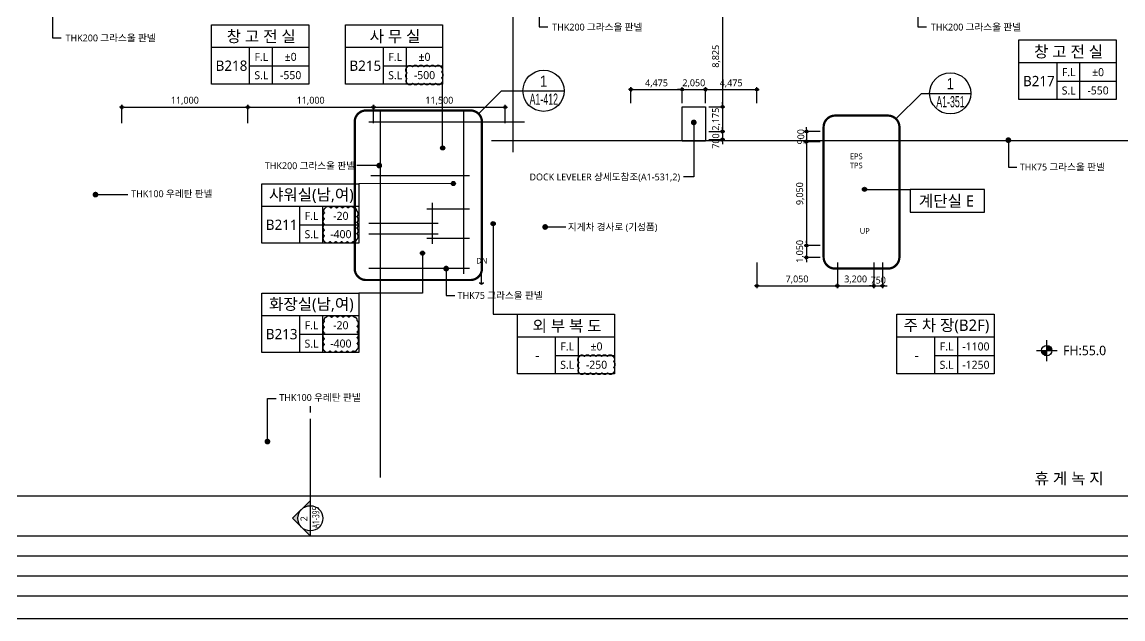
# Model space of a CAD drawing. Header units: millimetres. Extents: x 45782458 to 46215946, y 191740 to 1509539.
# Drawn here: x 45855736 to 45951995, y 1199740 to 1251934 of the extents above; entities that cross this region are included whole.
import ezdxf
from ezdxf.enums import TextEntityAlignment as Align

# ---------------------------------------------------------------- set-up
doc = ezdxf.new("R2010")
doc.units = ezdxf.units.MM
doc.header["$LTSCALE"] = 1000
doc.header["$MEASUREMENT"] = 0
doc.header["$PDSIZE"] = -10
for name, pattern in [('ACAD_ISO03W100', [30, 12, -18]), ('CEN', [62, 60, -1, 0, -1]), ('SYM$0$DASHDOT', [1, 0.5, -0.25, 0, -0.25])]:
    doc.linetypes.add(name, pattern=pattern)
doc.layers.get('0').update_dxf_attribs({"linetype": 'CONTINUOUS'})
doc.layers.get('Defpoints').update_dxf_attribs({"color": 171, "linetype": 'CONTINUOUS'})
for name, color, linetype in [('Center(AR)', 30, 'CEN'), ('DIM', 7, 'CONTINUOUS'), ('LED', 7, 'CONTINUOUS'), ('NDIM', 7, 'CONTINUOUS'), ('SYM', 7, 'CONTINUOUS'), ('SYM(STAIR)', 251, 'CONTINUOUS'), ('SYMBOL', 7, 'CONTINUOUS'), ('TEXT(MIN)', 7, 'CONTINUOUS'), ('TEXT(노트)', 7, 'CONTINUOUS'), ('TEXT(실명)', 3, 'CONTINUOUS'), ('TEXT-기입', 6, 'CONTINUOUS'), ('TITLE', 7, 'CONTINUOUS'), ('구간정리', 6, 'CONTINUOUS'), ('구간정리-TEXT', 3, 'CONTINUOUS')]:
    doc.layers.add(name, color=color, linetype=linetype)
doc.layers.add('VE변경사항적용-20220616', color=10, linetype='CONTINUOUS', plot=False)
doc.styles.add('CGS', font='cgse', dxfattribs={"bigfont": 'cgs'})
doc.styles.add('SYM$0$ARIAL', font='arial.ttf')
doc.styles.add('SYM$0$돋움', font='', dxfattribs={"width": 0.9})
doc.styles.add('TE', font='malgun_0.ttf')
doc.styles.add('나눔바른고딕', font='NanumBarunGothic.ttf')
doc.styles.get('SYM$0$돋움').set_extended_font_data('Dotum')
doc.dimstyles.new('BA', dxfattribs={"dimscale": 500, "dimtxt": 3, "dimasz": 1, "dimexe": 1, "dimexo": 5, "dimgap": 0.9, "dimtad": 1, "dimdec": 0, "dimdsep": 46, "dimlunit": 6, "dimtxsty": 'TE', "dimblk": 'DDD', "dimcen": 2.5, "dimclrd": 256, "dimclre": 256, "dimclrt": 3, "dimazin": 2, "dimtfac": 1, "dimtdec": 0, "dimtix": 1, "dimtmove": 2, "dimatfit": 3, "dimldrblk": 'DDD', "dimfxl": 1, "dimtolj": 1, "dimtzin": 0, "dimarcsym": 2})
doc.dimstyles.new('NDIM 1200', dxfattribs={"dimscale": 500, "dimtxt": 3, "dimasz": 1, "dimexe": 2, "dimexo": 2, "dimgap": 1, "dimtad": 1, "dimdec": 0, "dimdsep": 46, "dimtxsty": 'CGS', "dimblk": 'DOT0', "dimcen": 1, "dimdle": 8, "dimclrd": 2, "dimclre": 2, "dimclrt": 2, "dimadec": 0, "dimazin": 0, "dimtfac": 1, "dimtdec": 0, "dimtix": 1, "dimtmove": 2, "dimatfit": 3, "dimldrblk": 'DOT0', "dimfxl": 1, "dimtolj": 1, "dimtzin": 0, "dimlwd": -1, "dimlwe": -1, "dimarcsym": 0})

# ---------------------------------------------------------------- blocks, each defined once
blk = doc.blocks.new('A$C31C7260E')
at = {"layer": 'TITLE'}
for points in [[(0, 0), (0, 4000), (13000, 4000), (13000, 0)], [(13000, 0), (0, 0)]]:
    blk.add_lwpolyline(points, dxfattribs=at)
blk = doc.blocks.new('A$C51E23882')
at = {"layer": 'TITLE'}
blk.add_lwpolyline([(8500, 0), (0, 0), (0, 5200), (8500, 5200)], close=True, dxfattribs=at)
for points in [[(8500, 3200), (0, 3200)], [(3300, 3200), (3300, 0)], [(5300, 3200), (5300, 0)], [(3300, 1600), (8500, 1600)]]:
    blk.add_lwpolyline(points, dxfattribs=at)
at = {"layer": 'TITLE', "style": '나눔바른고딕'}
for s, p in [('F.L', (4352, 2378)), ('S.L', (4352, 778))]:
    blk.add_text(s, height=700, dxfattribs=at).set_placement(p, align=Align.MIDDLE)
blk = doc.blocks.new('level')
at = {"layer": 'SYMBOL'}
for p, q in [((-4320, 0), (4320, 0)), ((0, 4320), (0, -4320))]:
    blk.add_line(p, q, dxfattribs=at)
blk.add_circle((0, 0), 2160, dxfattribs=at)
for points in [[(-2160, 0), (0, 2160), (-2127, 381), (-376, 2126)], [(-2127, 381), (-376, 2126), (-2030, 748), (-738, 2029)], [(-2030, 748), (-738, 2029), (-1859, 1104), (-1089, 1863)], [(-1859, 1104), (-1089, 1863), (-1659, 1388), (-1386, 1658)], [(0, -2160), (2160, 0), (381, -2127), (2126, -376)], [(381, -2127), (2126, -376), (748, -2030), (2029, -738)], [(748, -2030), (2029, -738), (1104, -1859), (1863, -1089)], [(1104, -1859), (1863, -1089), (1388, -1659), (1658, -1386)]]:
    blk.add_solid(points, dxfattribs=at)
at = {"layer": 'SYMBOL', "linetype": 'Continuous'}
for points in [[(0, 2160), (-2160, 0), (0, 0)], [(2160, 0), (0, 0), (0, -2160)]]:
    blk.add_solid(points, dxfattribs=at)
blk = doc.blocks.new('DDD')
at = {"layer": 'DIM', "color": 0}
for p, q in [((-1, 0), (1, 0)), ((0, -1), (0, 1))]:
    blk.add_line(p, q, dxfattribs=at)
for radius in [0.6, 0.3]:
    blk.add_circle((0, 0), radius, dxfattribs=at)
blk = doc.blocks.new('*D939')
at = {"layer": 'Defpoints', "color": 0, "ltscale": 0.4, "transparency": 16777216}
for p in [(45915497, 1246026), (45913447, 1244526), (45915497, 1244526)]:
    blk.add_point(p, dxfattribs=at)
at = {"layer": 'NDIM', "lineweight": -2, "ltscale": 0.4, "transparency": 16777216}
for p, q in [((45913247, 1246026), (45913047, 1246026)), ((45913447, 1244826), (45913447, 1246226)), ((45913447, 1246026), (45915497, 1246026)), ((45915497, 1244826), (45915497, 1246226)), ((45915697, 1246026), (45915897, 1246026))]:
    blk.add_line(p, q, dxfattribs=at)
at = {"layer": 'NDIM', "lineweight": -2, "ltscale": 0.4, "transparency": 16777216, "xscale": 200, "yscale": 200, "zscale": 200}
blk.add_blockref('DDD', (45913447, 1246026), dxfattribs=at)
at = {"layer": 'NDIM', "lineweight": -2, "ltscale": 0.4, "transparency": 16777216, "xscale": 200, "yscale": 200, "zscale": 200, "rotation": 180}
blk.add_blockref('DDD', (45915497, 1246026), dxfattribs=at)
at = {"layer": 'NDIM', "color": 3, "ltscale": 0.4, "transparency": 16777216, "insert": (45914472, 1246567), "char_height": 600, "attachment_point": 5, "style": 'TE'}
blk.add_mtext('\\A1;2,050', dxfattribs=at)
blk = doc.blocks.new('*D940')
at = {"layer": 'Defpoints', "color": 0, "ltscale": 0.4, "transparency": 16777216}
for p in [(45919972, 1246026), (45915497, 1244526), (45919972, 1244526)]:
    blk.add_point(p, dxfattribs=at)
at = {"layer": 'NDIM', "lineweight": -2, "ltscale": 0.4, "transparency": 16777216}
for p, q in [((45915497, 1244826), (45915497, 1246226)), ((45915697, 1246026), (45919772, 1246026)), ((45919972, 1244826), (45919972, 1246226))]:
    blk.add_line(p, q, dxfattribs=at)
at = {"layer": 'NDIM', "lineweight": -2, "ltscale": 0.4, "transparency": 16777216, "xscale": 200, "yscale": 200, "zscale": 200, "rotation": 180}
blk.add_blockref('DDD', (45915497, 1246026), dxfattribs=at)
at = {"layer": 'NDIM', "lineweight": -2, "ltscale": 0.4, "transparency": 16777216, "xscale": 200, "yscale": 200, "zscale": 200}
blk.add_blockref('DDD', (45919972, 1246026), dxfattribs=at)
at = {"layer": 'NDIM', "color": 3, "ltscale": 0.4, "transparency": 16777216, "insert": (45917735, 1246562), "char_height": 600, "attachment_point": 5, "style": 'TE'}
blk.add_mtext('\\A1;4,475', dxfattribs=at)
blk = doc.blocks.new('*D941')
at = {"layer": 'Defpoints', "color": 0, "ltscale": 0.4, "transparency": 16777216}
for p in [(45913447, 1246026), (45908972, 1244526), (45913447, 1244526)]:
    blk.add_point(p, dxfattribs=at)
at = {"layer": 'NDIM', "lineweight": -2, "ltscale": 0.4, "transparency": 16777216}
for p, q in [((45908972, 1244826), (45908972, 1246226)), ((45909172, 1246026), (45913247, 1246026)), ((45913447, 1244826), (45913447, 1246226))]:
    blk.add_line(p, q, dxfattribs=at)
at = {"layer": 'NDIM', "lineweight": -2, "ltscale": 0.4, "transparency": 16777216, "xscale": 200, "yscale": 200, "zscale": 200, "rotation": 180}
blk.add_blockref('DDD', (45908972, 1246026), dxfattribs=at)
at = {"layer": 'NDIM', "lineweight": -2, "ltscale": 0.4, "transparency": 16777216, "xscale": 200, "yscale": 200, "zscale": 200}
blk.add_blockref('DDD', (45913447, 1246026), dxfattribs=at)
at = {"layer": 'NDIM', "color": 3, "ltscale": 0.4, "transparency": 16777216, "insert": (45911210, 1246562), "char_height": 600, "attachment_point": 5, "style": 'TE'}
blk.add_mtext('\\A1;4,475', dxfattribs=at)
blk = doc.blocks.new('*D942')
at = {"layer": 'Defpoints', "color": 0, "ltscale": 0.4, "transparency": 16777216}
for p in [(45915497, 1244526), (45915472, 1242351), (45916972, 1242351)]:
    blk.add_point(p, dxfattribs=at)
at = {"layer": 'NDIM', "lineweight": -2, "ltscale": 0.4, "transparency": 16777216}
for p, q in [((45916972, 1244726), (45916972, 1244926)), ((45915797, 1244526), (45917172, 1244526)), ((45916972, 1244526), (45916972, 1242351)), ((45915772, 1242351), (45917172, 1242351)), ((45916972, 1242151), (45916972, 1241951))]:
    blk.add_line(p, q, dxfattribs=at)
at = {"layer": 'NDIM', "lineweight": -2, "ltscale": 0.4, "transparency": 16777216, "xscale": 200, "yscale": 200, "zscale": 200}
for p, rotation in [((45916972, 1244526), 270), ((45916972, 1242351), 90)]:
    blk.add_blockref('DDD', p, dxfattribs=dict(at, rotation=rotation))
at = {"layer": 'NDIM', "color": 3, "ltscale": 0.4, "transparency": 16777216, "insert": (45916430, 1243439), "char_height": 600, "attachment_point": 5, "rotation": 90, "style": 'TE'}
blk.add_mtext('\\A1;2,175', dxfattribs=at)
blk = doc.blocks.new('*D943')
at = {"layer": 'Defpoints', "color": 0, "ltscale": 0.4, "transparency": 16777216}
for p in [(45915472, 1242351), (45915472, 1241651), (45916972, 1241651)]:
    blk.add_point(p, dxfattribs=at)
at = {"layer": 'NDIM', "lineweight": -2, "ltscale": 0.4, "transparency": 16777216}
for p, q in [((45916972, 1242551), (45916972, 1242751)), ((45915772, 1242351), (45917172, 1242351)), ((45916972, 1242351), (45916972, 1241651)), ((45915772, 1241651), (45917172, 1241651)), ((45916972, 1241451), (45916972, 1241251))]:
    blk.add_line(p, q, dxfattribs=at)
at = {"layer": 'NDIM', "lineweight": -2, "ltscale": 0.4, "transparency": 16777216, "xscale": 200, "yscale": 200, "zscale": 200}
for p, rotation in [((45916972, 1242351), 270), ((45916972, 1241651), 90)]:
    blk.add_blockref('DDD', p, dxfattribs=dict(at, rotation=rotation))
at = {"layer": 'NDIM', "color": 3, "ltscale": 0.4, "transparency": 16777216, "insert": (45916397, 1241526), "char_height": 600, "attachment_point": 5, "rotation": 90, "style": 'TE'}
blk.add_mtext('\\A1;700', dxfattribs=at)
blk = doc.blocks.new('*D944')
at = {"layer": 'Defpoints', "color": 0, "ltscale": 0.4, "transparency": 16777216}
for p in [(45915472, 1253351), (45915497, 1244526), (45916972, 1244526)]:
    blk.add_point(p, dxfattribs=at)
at = {"layer": 'NDIM', "lineweight": -2, "ltscale": 0.4, "transparency": 16777216}
for p, q in [((45915772, 1253351), (45917172, 1253351)), ((45916972, 1253151), (45916972, 1244726)), ((45915797, 1244526), (45917172, 1244526))]:
    blk.add_line(p, q, dxfattribs=at)
at = {"layer": 'NDIM', "lineweight": -2, "ltscale": 0.4, "transparency": 16777216, "xscale": 200, "yscale": 200, "zscale": 200}
for p, rotation in [((45916972, 1253351), 90), ((45916972, 1244526), 270)]:
    blk.add_blockref('DDD', p, dxfattribs=dict(at, rotation=rotation))
at = {"layer": 'NDIM', "color": 3, "ltscale": 0.4, "transparency": 16777216, "insert": (45916432, 1248939), "char_height": 600, "attachment_point": 5, "rotation": 90, "style": 'TE'}
blk.add_mtext('\\A1;8,825', dxfattribs=at)
blk = doc.blocks.new('DOT0')
blk.add_line((-3, 0), (3, 0))
at = {"color": 6}
blk.add_circle((0, 0), 0.75, dxfattribs=at)
blk = doc.blocks.new('*D986')
at = {"layer": 'Defpoints', "color": 0, "ltscale": 0.4, "transparency": 16777216}
for p in [(45875472, 1244501), (45864472, 1242801), (45875472, 1242801)]:
    blk.add_point(p, dxfattribs=at)
at = {"layer": 'NDIM', "lineweight": -2, "ltscale": 0.4, "transparency": 16777216}
for p, q in [((45864472, 1243101), (45864472, 1244701)), ((45875472, 1243101), (45875472, 1244701)), ((45864672, 1244501), (45875272, 1244501))]:
    blk.add_line(p, q, dxfattribs=at)
at = {"layer": 'NDIM', "lineweight": -2, "ltscale": 0.4, "transparency": 16777216, "xscale": 200, "yscale": 200, "zscale": 200, "rotation": 180}
blk.add_blockref('DDD', (45864472, 1244501), dxfattribs=at)
at = {"layer": 'NDIM', "lineweight": -2, "ltscale": 0.4, "transparency": 16777216, "xscale": 200, "yscale": 200, "zscale": 200}
blk.add_blockref('DDD', (45875472, 1244501), dxfattribs=at)
at = {"layer": 'NDIM', "color": 3, "ltscale": 0.4, "transparency": 16777216, "insert": (45869972, 1245043), "char_height": 600, "attachment_point": 5, "style": 'TE'}
blk.add_mtext('\\A1;11,000', dxfattribs=at)
blk = doc.blocks.new('*D987')
at = {"layer": 'Defpoints', "color": 0, "ltscale": 0.4, "transparency": 16777216}
for p in [(45886472, 1244501), (45875472, 1242801), (45886472, 1242801)]:
    blk.add_point(p, dxfattribs=at)
at = {"layer": 'NDIM', "lineweight": -2, "ltscale": 0.4, "transparency": 16777216}
for p, q in [((45875472, 1243101), (45875472, 1244701)), ((45886472, 1243101), (45886472, 1244701)), ((45875672, 1244501), (45886272, 1244501))]:
    blk.add_line(p, q, dxfattribs=at)
at = {"layer": 'NDIM', "lineweight": -2, "ltscale": 0.4, "transparency": 16777216, "xscale": 200, "yscale": 200, "zscale": 200, "rotation": 180}
blk.add_blockref('DDD', (45875472, 1244501), dxfattribs=at)
at = {"layer": 'NDIM', "lineweight": -2, "ltscale": 0.4, "transparency": 16777216, "xscale": 200, "yscale": 200, "zscale": 200}
blk.add_blockref('DDD', (45886472, 1244501), dxfattribs=at)
at = {"layer": 'NDIM', "color": 3, "ltscale": 0.4, "transparency": 16777216, "insert": (45880972, 1245043), "char_height": 600, "attachment_point": 5, "style": 'TE'}
blk.add_mtext('\\A1;11,000', dxfattribs=at)
blk = doc.blocks.new('*D988')
at = {"layer": 'Defpoints', "color": 0, "ltscale": 0.4, "transparency": 16777216}
for p in [(45897972, 1244501), (45886472, 1242801), (45897972, 1242801)]:
    blk.add_point(p, dxfattribs=at)
at = {"layer": 'NDIM', "lineweight": -2, "ltscale": 0.4, "transparency": 16777216}
for p, q in [((45886472, 1243101), (45886472, 1244701)), ((45897972, 1243101), (45897972, 1244701)), ((45886672, 1244501), (45897772, 1244501))]:
    blk.add_line(p, q, dxfattribs=at)
at = {"layer": 'NDIM', "lineweight": -2, "ltscale": 0.4, "transparency": 16777216, "xscale": 200, "yscale": 200, "zscale": 200, "rotation": 180}
blk.add_blockref('DDD', (45886472, 1244501), dxfattribs=at)
at = {"layer": 'NDIM', "lineweight": -2, "ltscale": 0.4, "transparency": 16777216, "xscale": 200, "yscale": 200, "zscale": 200}
blk.add_blockref('DDD', (45897972, 1244501), dxfattribs=at)
at = {"layer": 'NDIM', "color": 3, "ltscale": 0.4, "transparency": 16777216, "insert": (45892222, 1245043), "char_height": 600, "attachment_point": 5, "style": 'TE'}
blk.add_mtext('\\A1;11,500', dxfattribs=at)
blk = doc.blocks.new('*D1024')
at = {"layer": 'Defpoints', "color": 0, "ltscale": 0.4, "transparency": 16777216}
for p in [(45927022, 1231201), (45930222, 1231201), (45930222, 1228874)]:
    blk.add_point(p, dxfattribs=at)
at = {"layer": 'NDIM', "lineweight": -2, "ltscale": 0.4, "transparency": 16777216}
for p, q in [((45927022, 1230901), (45927022, 1228674)), ((45930222, 1230901), (45930222, 1228674)), ((45927222, 1228874), (45930022, 1228874))]:
    blk.add_line(p, q, dxfattribs=at)
at = {"layer": 'NDIM', "lineweight": -2, "ltscale": 0.4, "transparency": 16777216, "xscale": 200, "yscale": 200, "zscale": 200, "rotation": 180}
blk.add_blockref('DDD', (45927022, 1228874), dxfattribs=at)
at = {"layer": 'NDIM', "lineweight": -2, "ltscale": 0.4, "transparency": 16777216, "xscale": 200, "yscale": 200, "zscale": 200}
blk.add_blockref('DDD', (45930222, 1228874), dxfattribs=at)
at = {"layer": 'NDIM', "color": 3, "ltscale": 0.4, "transparency": 16777216, "insert": (45928622, 1229415), "char_height": 600, "attachment_point": 5, "style": 'TE'}
blk.add_mtext('\\A1;3,200', dxfattribs=at)
blk = doc.blocks.new('*D1025')
at = {"layer": 'Defpoints', "color": 0, "ltscale": 0.4, "transparency": 16777216}
for p in [(45930222, 1231201), (45930972, 1231201), (45930972, 1228874)]:
    blk.add_point(p, dxfattribs=at)
at = {"layer": 'NDIM', "lineweight": -2, "ltscale": 0.4, "transparency": 16777216}
for p, q in [((45930222, 1230901), (45930222, 1228674)), ((45930972, 1230901), (45930972, 1228674)), ((45930022, 1228874), (45929822, 1228874)), ((45930222, 1228874), (45930972, 1228874)), ((45931172, 1228874), (45931372, 1228874))]:
    blk.add_line(p, q, dxfattribs=at)
at = {"layer": 'NDIM', "lineweight": -2, "ltscale": 0.4, "transparency": 16777216, "xscale": 200, "yscale": 200, "zscale": 200}
blk.add_blockref('DDD', (45930222, 1228874), dxfattribs=at)
at = {"layer": 'NDIM', "lineweight": -2, "ltscale": 0.4, "transparency": 16777216, "xscale": 200, "yscale": 200, "zscale": 200, "rotation": 180}
blk.add_blockref('DDD', (45930972, 1228874), dxfattribs=at)
at = {"layer": 'NDIM', "color": 3, "ltscale": 0.4, "transparency": 16777216, "insert": (45930597, 1229364), "char_height": 600, "attachment_point": 5, "style": 'TE'}
blk.add_mtext('\\A1;750', dxfattribs=at)
blk = doc.blocks.new('*D1026')
at = {"layer": 'Defpoints', "color": 0, "ltscale": 0.4, "transparency": 16777216}
for p in [(45919972, 1231201), (45927022, 1231201), (45927022, 1228874)]:
    blk.add_point(p, dxfattribs=at)
at = {"layer": 'NDIM', "lineweight": -2, "ltscale": 0.4, "transparency": 16777216}
for p, q in [((45919972, 1230901), (45919972, 1228674)), ((45927022, 1230901), (45927022, 1228674)), ((45920172, 1228874), (45926822, 1228874))]:
    blk.add_line(p, q, dxfattribs=at)
at = {"layer": 'NDIM', "lineweight": -2, "ltscale": 0.4, "transparency": 16777216, "xscale": 200, "yscale": 200, "zscale": 200, "rotation": 180}
blk.add_blockref('DDD', (45919972, 1228874), dxfattribs=at)
at = {"layer": 'NDIM', "lineweight": -2, "ltscale": 0.4, "transparency": 16777216, "xscale": 200, "yscale": 200, "zscale": 200}
blk.add_blockref('DDD', (45927022, 1228874), dxfattribs=at)
at = {"layer": 'NDIM', "color": 3, "ltscale": 0.4, "transparency": 16777216, "insert": (45923497, 1229415), "char_height": 600, "attachment_point": 5, "style": 'TE'}
blk.add_mtext('\\A1;7,050', dxfattribs=at)
blk = doc.blocks.new('*D1027')
at = {"layer": 'Defpoints', "color": 0, "ltscale": 0.4, "transparency": 16777216}
for p in [(45925822, 1232401), (45924322, 1231351), (45925822, 1231351)]:
    blk.add_point(p, dxfattribs=at)
at = {"layer": 'NDIM', "lineweight": -2, "ltscale": 0.4, "transparency": 16777216}
for p, q in [((45925522, 1232401), (45924122, 1232401)), ((45924322, 1232601), (45924322, 1232801)), ((45924322, 1232401), (45924322, 1231351)), ((45925522, 1231351), (45924122, 1231351)), ((45924322, 1231151), (45924322, 1230951))]:
    blk.add_line(p, q, dxfattribs=at)
at = {"layer": 'NDIM', "lineweight": -2, "ltscale": 0.4, "transparency": 16777216, "xscale": 200, "yscale": 200, "zscale": 200}
for p, rotation in [((45924322, 1232401), 270), ((45924322, 1231351), 90)]:
    blk.add_blockref('DDD', p, dxfattribs=dict(at, rotation=rotation))
at = {"layer": 'NDIM', "color": 3, "ltscale": 0.4, "transparency": 16777216, "insert": (45923780, 1231876), "char_height": 600, "attachment_point": 5, "rotation": 90, "style": 'TE'}
blk.add_mtext('\\A1;1,050', dxfattribs=at)
blk = doc.blocks.new('*D1028')
at = {"layer": 'Defpoints', "color": 0, "ltscale": 0.4, "transparency": 16777216}
for p in [(45925822, 1241451), (45924322, 1232401), (45925822, 1232401)]:
    blk.add_point(p, dxfattribs=at)
at = {"layer": 'NDIM', "lineweight": -2, "ltscale": 0.4, "transparency": 16777216}
for p, q in [((45925522, 1241451), (45924122, 1241451)), ((45924322, 1241251), (45924322, 1232601)), ((45925522, 1232401), (45924122, 1232401))]:
    blk.add_line(p, q, dxfattribs=at)
at = {"layer": 'NDIM', "lineweight": -2, "ltscale": 0.4, "transparency": 16777216, "xscale": 200, "yscale": 200, "zscale": 200}
for p, rotation in [((45924322, 1241451), 90), ((45924322, 1232401), 270)]:
    blk.add_blockref('DDD', p, dxfattribs=dict(at, rotation=rotation))
at = {"layer": 'NDIM', "color": 3, "ltscale": 0.4, "transparency": 16777216, "insert": (45923782, 1236926), "char_height": 600, "attachment_point": 5, "rotation": 90, "style": 'TE'}
blk.add_mtext('\\A1;9,050', dxfattribs=at)
blk = doc.blocks.new('*D1029')
at = {"layer": 'Defpoints', "color": 0, "ltscale": 0.4, "transparency": 16777216}
for p in [(45925822, 1242351), (45924322, 1241451), (45925822, 1241451)]:
    blk.add_point(p, dxfattribs=at)
at = {"layer": 'NDIM', "lineweight": -2, "ltscale": 0.4, "transparency": 16777216}
for p, q in [((45924322, 1242551), (45924322, 1242751)), ((45925522, 1242351), (45924122, 1242351)), ((45924322, 1242351), (45924322, 1241451)), ((45925522, 1241451), (45924122, 1241451)), ((45924322, 1241251), (45924322, 1241051))]:
    blk.add_line(p, q, dxfattribs=at)
at = {"layer": 'NDIM', "lineweight": -2, "ltscale": 0.4, "transparency": 16777216, "xscale": 200, "yscale": 200, "zscale": 200}
for p, rotation in [((45924322, 1242351), 270), ((45924322, 1241451), 90)]:
    blk.add_blockref('DDD', p, dxfattribs=dict(at, rotation=rotation))
at = {"layer": 'NDIM', "color": 3, "ltscale": 0.4, "transparency": 16777216, "insert": (45923832, 1241901), "char_height": 600, "attachment_point": 5, "rotation": 90, "style": 'TE'}
blk.add_mtext('\\A1;900', dxfattribs=at)
blk = doc.blocks.new('SYM$0$det-tar-wi')
at = {"layer": '구간정리', "ltscale": 0.2}
blk.add_line((0, 0), (11, 0), dxfattribs=at)
blk.add_circle((5.5, 0), 5.5, dxfattribs=at)
at = {"layer": '구간정리-TEXT', "color": 3, "style": 'SYM$0$ARIAL'}
blk.add_attdef('2', text='', height=3, dxfattribs=at).set_placement((5.5, 2.58), align=Align.MIDDLE_CENTER)
at = {"layer": '구간정리-TEXT', "color": 3, "style": 'SYM$0$ARIAL', "width": 0.6}
blk.add_attdef('A1.00', text='', height=3, dxfattribs=at).set_placement((5.57, -2.22), align=Align.MIDDLE_CENTER)

msp = doc.modelspace()

# ---------------------------------------------------------------- hatches: boundary and pattern name
at = {"layer": 'LED'}
h = msp.add_hatch(color=256, dxfattribs=at)
h.dxf.hatch_style = 1
edge = h.paths.add_edge_path()
edge.add_arc((45892511.7, 1240926.2), 180, -90, 270)
h = msp.add_hatch(color=256, dxfattribs=at)
h.dxf.hatch_style = 1
edge = h.paths.add_edge_path()
edge.add_arc((45893452.3, 1237811.3), 180, 0, 360)
h = msp.add_hatch(color=256, dxfattribs=at)
h.dxf.hatch_style = 1
edge = h.paths.add_edge_path()
edge.add_arc((45929397.3, 1237304.3), 180, 180, 540, ccw=False)
h = msp.add_hatch(color=256, dxfattribs=at)
h.dxf.hatch_style = 1
edge = h.paths.add_edge_path()
edge.add_arc((45896925.7, 1234307.6), 180, 180, 540, ccw=False)
h = msp.add_hatch(color=256, dxfattribs=at)
h.dxf.hatch_style = 1
edge = h.paths.add_edge_path()
edge.add_arc((45890747.3, 1231726.3), 180, 180, 540, ccw=False)
at = {"layer": 'SYM'}
h = msp.add_hatch(color=256, dxfattribs=at)
h.paths.add_polyline_path([(45879389.1, 1208545.8), (45880166.9, 1207768, -0.4142136), (45880166.9, 1209323.6)])
h.paths.add_polyline_path([(45880166.9, 1207768), (45880944.7, 1206990.2), (45880944.7, 1207445.8, -0.1989124)])
h.paths.add_polyline_path([(45880166.9, 1209323.6, -0.1989124), (45880944.7, 1209645.8), (45880944.7, 1210101.4)])

# ---------------------------------------------------------------- linework, layer by layer
msp.add_line((45880944.7, 1207445.8), (45880944.7, 1209645.8))
at = {"ltscale": 10000}
for points in [[(45892511.7, 1240926.2), (45892511.7, 1246501.3)], [(45893452.3, 1237811.3), (45885197.3, 1237799.5)], [(45929397.3, 1237304.3), (45933397.3, 1237304.3)], [(45896925.7, 1234307.6), (45896925.7, 1226382), (45899052.1, 1226382)], [(45890747.3, 1231726.3), (45890747.3, 1228234.5), (45885197.3, 1228234.5)]]:
    msp.add_lwpolyline(points, dxfattribs=at)
at = {"color": 8, "ltscale": 10000}
msp.add_lwpolyline([(45913447.3, 1244526.3), (45915497.3, 1244526.3), (45915497.3, 1241526.3), (45913447.3, 1241526.3)], close=True, dxfattribs=at)
at = {"layer": 'Center(AR)'}
for p, q in [((45898672.3, 1240563.8), (45898672.3, 1254951.3)), ((45887072.3, 1212101.3), (45887072.3, 1244201.3)), ((45894359.8, 1229913.8), (45894359.8, 1244201.3)), ((45886072.3, 1243201.3), (45899672.3, 1243201.3)), ((45896797.3, 1241563.8), (45966972.4, 1241563.8)), ((45886222.3, 1238501.3), (45894859.8, 1238501.3)), ((45891629.8, 1232538.8), (45891629.8, 1236113.8)), ((45891129.8, 1235613.8), (45894859.8, 1235613.8)), ((45886072.3, 1234351.3), (45892129.8, 1234351.3)), ((45886072.3, 1233401.3), (45892129.8, 1233401.3)), ((45891129.8, 1233038.8), (45894859.8, 1233038.8)), ((45886072.3, 1230413.8), (45894859.8, 1230413.8))]:
    msp.add_line(p, q, dxfattribs=at)
at = {"layer": 'Defpoints'}
for points in [[(45977722.3, 1199740.2), (45801022.3, 1199740.2), (45801022.3, 1337440.2), (45977722.3, 1337440.2)], [(45975722.3, 1201740.2), (45803022.3, 1201740.2), (45803022.3, 1335440.2), (45975722.3, 1335440.2)], [(45973972.3, 1203490.2), (45804772.3, 1203490.2), (45804772.3, 1333690.2), (45973972.3, 1333690.2)], [(45972222.3, 1205240.2), (45806522.3, 1205240.2), (45806522.3, 1331940.2), (45972222.3, 1331940.2)], [(45970472.3, 1206990.2), (45808272.3, 1206990.2), (45808272.3, 1330190.2), (45970472.3, 1330190.2)], [(45966972.3, 1210490.2), (45811772.3, 1210490.2), (45811772.3, 1326690.2), (45966972.3, 1326690.2)], [(45966972.3, 1210490.2), (45824022.3, 1210490.2), (45824022.3, 1326690.2), (45966972.3, 1326690.2)]]:
    msp.add_lwpolyline(points, close=True, dxfattribs=at)
at = {"layer": 'LED', "ltscale": 10000}
for p, q in [((45900963.9, 1251506.7), (45901717.9, 1251506.7)), ((45934071.4, 1251506.7), (45934825.5, 1251506.7)), ((45858414.1, 1250556.8), (45859168.1, 1250556.8)), ((45941972.3, 1239256.7), (45942726.4, 1239256.7)), ((45914472.3, 1238412.5), (45913572.2, 1238412.5)), ((45892821.5, 1228031.7), (45893575.6, 1228031.7)), ((45877193.2, 1219026), (45877947.3, 1219026))]:
    msp.add_line(p, q, dxfattribs=at)
at = {"layer": 'LED'}
for centre in [(45892511.7, 1240926.2), (45893452.3, 1237811.3), (45929397.3, 1237304.3), (45896925.7, 1234307.6), (45890747.3, 1231726.3)]:
    msp.add_circle(centre, 180, dxfattribs=at)
at = {"layer": 'SYM'}
for p, q in [((45880944.7, 1217795.8), (45880944.7, 1218345.8)), ((45880944.7, 1209645.8), (45880944.7, 1217245.8)), ((45880944.7, 1210101.4), (45879389.1, 1208545.8)), ((45880944.7, 1206990.2), (45879389.1, 1208545.8)), ((45880944.7, 1206990.2), (45880944.7, 1207445.8))]:
    msp.add_line(p, q, dxfattribs=at)
msp.add_circle((45880944.7, 1208545.8), 1100, dxfattribs=at)
at = {"layer": 'SYM(STAIR)', "const_width": 50}
msp.add_lwpolyline([(45895884.8, 1230501.3, -1), (45895934.8, 1230501.3, -1)], format="xyb", close=True, dxfattribs=at)
at = {"layer": 'SYM(STAIR)'}
msp.add_lwpolyline([(45895909.8, 1229001.3), (45895909.8, 1230501.3)], dxfattribs=at)
msp.add_lwpolyline([(45896085, 1229102.5), (45896070.7, 1229127.3), (45895909.8, 1229034.4), (45895748.9, 1229127.3), (45895734.6, 1229102.5), (45895909.8, 1229001.3)], close=True, dxfattribs=at)
at = {"layer": 'VE변경사항적용-20220616', "linetype": 'ACAD_ISO03W100'}
for points in [[(45889397.1, 1246593.1, 0.5205671), (45889897.1, 1246593.1, 0.5205671), (45890397.1, 1246593.1, 0.5205671), (45890897.1, 1246593.1, 0.5205671), (45891397.1, 1246593.1, 0.5205671), (45891897.1, 1246593.1, 0.5205671), (45892397.1, 1246593.1, 0.5205671), (45892430.1, 1247060.1, 0.5205671), (45892430.1, 1247560.1, 0.5205671), (45892373.7, 1248003.8, 0.5205671), (45891873.7, 1248003.8, 0.5205671), (45891373.7, 1248003.8, 0.5205671), (45890873.7, 1248003.8, 0.5205671), (45890373.7, 1248003.8, 0.5205671), (45889873.7, 1248003.8, 0.5205671), (45889397.1, 1247980.4, 0.5205671), (45889397.1, 1247480.4, 0.5205671), (45889397.1, 1246980.4, 0.5205671)], [(45882173.9, 1232752.5, 0.5205671), (45882673.9, 1232752.5, 0.5205671), (45883173.9, 1232752.5, 0.5205671), (45883673.9, 1232752.5, 0.5205671), (45884173.9, 1232752.5, 0.5205671), (45884673.9, 1232752.5, 0.5205671), (45885005.6, 1232920.8, 0.5205671), (45885005.6, 1233420.8, 0.5205671), (45885005.6, 1233920.8, 0.5205671), (45885005.6, 1234420.8, 0.5205671), (45885005.6, 1234920.8, 0.5205671), (45885005.6, 1235420.8, 0.5205671), (45884748, 1235663.2, 0.5205671), (45884248, 1235663.2, 0.5205671), (45883748, 1235663.2, 0.5205671), (45883248, 1235663.2, 0.5205671), (45882748, 1235663.2, 0.5205671), (45882248, 1235663.2, 0.5205671), (45882173.9, 1235237.2, 0.5205671), (45882173.9, 1234737.2, 0.5205671), (45882173.9, 1234237.2, 0.5205671), (45882173.9, 1233737.2, 0.5205671), (45882173.9, 1233237.2, 0.5205671)], [(45882172.1, 1223189.4, 0.5205671), (45882672.1, 1223189.4, 0.5205671), (45883172.1, 1223189.4, 0.5205671), (45883672.1, 1223189.4, 0.5205671), (45884172.1, 1223189.4, 0.5205671), (45884672.1, 1223189.4, 0.5205671), (45885034.9, 1223326.6, 0.5205671), (45885034.9, 1223826.6, 0.5205671), (45885034.9, 1224326.6, 0.5205671), (45885034.9, 1224826.6, 0.5205671), (45885034.9, 1225326.6, 0.5205671), (45885034.9, 1225826.6, 0.5205671), (45884811.9, 1226103.7, 0.5205671), (45884311.9, 1226103.7, 0.5205671), (45883811.9, 1226103.7, 0.5205671), (45883311.9, 1226103.7, 0.5205671), (45882811.9, 1226103.7, 0.5205671), (45882311.9, 1226103.7, 0.5205671), (45882172.1, 1225743.5, 0.5205671), (45882172.1, 1225243.5, 0.5205671), (45882172.1, 1224743.5, 0.5205671), (45882172.1, 1224243.5, 0.5205671), (45882172.1, 1223743.5, 0.5205671)], [(45904437.4, 1221273.8, 0.5205671), (45904937.4, 1221273.8, 0.5205671), (45905437.4, 1221273.8, 0.5205671), (45905937.4, 1221273.8, 0.5205671), (45906437.4, 1221273.8, 0.5205671), (45906937.4, 1221273.8, 0.5205671), (45907437.4, 1221273.8, 0.5205671), (45907470.4, 1221740.8, 0.5205671), (45907470.4, 1222240.8, 0.5205671), (45907414.1, 1222684.4, 0.5205671), (45906914.1, 1222684.4, 0.5205671), (45906414.1, 1222684.4, 0.5205671), (45905914.1, 1222684.4, 0.5205671), (45905414.1, 1222684.4, 0.5205671), (45904914.1, 1222684.4, 0.5205671), (45904437.4, 1222661.1, 0.5205671), (45904437.4, 1222161.1, 0.5205671), (45904437.4, 1221661.1, 0.5205671)]]:
    msp.add_lwpolyline(points, format="xyb", close=True, dxfattribs=at)
at = {"layer": '구간정리', "ltscale": 0.2}
for points in [[(45895647.3, 1243915.5), (45897649.7, 1245917.9), (45899534.9, 1245917.9)], [(45932147.3, 1243465.5), (45934374.7, 1245692.9), (45935092.3, 1245692.9)]]:
    msp.add_lwpolyline(points, dxfattribs=at)
at = {"layer": '구간정리', "linetype": 'SYM$0$DASHDOT', "ltscale": 2, "const_width": 200}
for points in [[(45895947.3, 1230376.3), (45895947.3, 1243201.3, 0.4142136), (45894947.3, 1244201.3), (45885822.3, 1244201.3, 0.4142136), (45884822.3, 1243201.3), (45884822.3, 1230376.3, 0.4142136), (45885822.3, 1229376.3), (45894947.3, 1229376.3, 0.4142136)], [(45931447.3, 1230376.3), (45926822.3, 1230376.3, -0.4142136), (45925822.3, 1231376.3), (45925822.3, 1242751.3, -0.4142136), (45926822.3, 1243751.3), (45931447.3, 1243751.3, -0.4142136), (45932447.3, 1242751.3), (45932447.3, 1231376.3, -0.4142136)]]:
    msp.add_lwpolyline(points, format="xyb", close=True, dxfattribs=at)

# ---------------------------------------------------------------- block references
for p in [(45872310.7, 1246501.3), (45884011.7, 1246501.3), (45942900.2, 1245165), (45876697.3, 1232599.5), (45876697.3, 1223034.5), (45899052.1, 1221182), (45932222.3, 1221182)]:
    msp.add_blockref('A$C51E23882', p)
at = {"xscale": -0.5, "yscale": 0.5, "zscale": 0.5}
msp.add_blockref('A$C31C7260E', (45939897.3, 1235304.3), dxfattribs=at)
at = {"layer": 'SYMBOL', "xscale": 0.210048437524453, "yscale": 0.210048437524453, "zscale": 0.210048437524453, "rotation": 90}
msp.add_blockref('level', (45945332.8, 1223201.5), dxfattribs=at)
at = {"layer": '구간정리'}
ref = msp.add_blockref('SYM$0$det-tar-wi', (45899534.9, 1245917.9), dxfattribs=dict(at, xscale=327.2727272727273, yscale=327.2727272727273, zscale=327.2727272727273))
ref.add_attrib('A1.00', 'A1-412', dxfattribs={"layer": '구간정리-TEXT', "color": 3, "height": 981.82, "style": 'SYM$0$돋움', "width": 0.6}).set_placement((45901356.9, 1245190.3), align=Align.MIDDLE_CENTER)
ref.add_attrib('2', '1', dxfattribs={"layer": '구간정리-TEXT', "color": 3, "height": 981.8, "style": 'SYM$0$돋움', "width": 0.9}).set_placement((45901334.9, 1246763.3), align=Align.MIDDLE_CENTER)
ref = msp.add_blockref('SYM$0$det-tar-wi', (45935092.3, 1245692.9), dxfattribs=dict(at, xscale=327.2727272727273, yscale=327.2727272727273, zscale=327.2727272727273))
ref.add_attrib('A1.00', 'A1-351', dxfattribs={"layer": '구간정리-TEXT', "color": 3, "height": 981.82, "style": 'SYM$0$돋움', "width": 0.6}).set_placement((45936914.3, 1244965.3), align=Align.MIDDLE_CENTER)
ref.add_attrib('2', '1', dxfattribs={"layer": '구간정리-TEXT', "color": 3, "height": 981.8, "style": 'SYM$0$돋움', "width": 0.9}).set_placement((45936892.3, 1246538.3), align=Align.MIDDLE_CENTER)

# ---------------------------------------------------------------- texts
at = {"layer": 'SYMBOL', "style": '나눔바른고딕'}
msp.add_text('FH:55.0', height=825, dxfattribs=at).set_placement((45946750.7, 1222803.4))
at = {"layer": 'TEXT(MIN)', "style": '나눔바른고딕'}
for s, p in [('THK200 그라스울 판넬', (45909973.5, 1251489.3)), ('THK200 그라스울 판넬', (45943081.1, 1251489.3)), ('THK200 그라스울 판넬', (45867423.7, 1250539.4)), ('THK200 그라스울 판넬', (45884848.6, 1239368.7)), ('THK75 그라스울 판넬', (45950405.4, 1239255.2)), ('DOCK LEVELER 상세도참조(A1-531,2)', (45913277, 1238385.9)), ('THK100 우레탄 판넬', (45872390.6, 1236919.7)), ('지게차 경사로 (기성품)', (45911293.1, 1234012.4)), ('THK75 그라스울 판넬', (45901254.6, 1228030.2)), ('THK100 우레탄 판넬', (45885342.2, 1219104.1))]:
    msp.add_text(s, height=600, dxfattribs=at).set_placement(p, align=Align.MIDDLE_RIGHT)
for s, p in [('EPS', (45928676.4, 1240189.2)), ('TPS', (45928676.4, 1239389.2)), ('UP', (45929418.5, 1233663.7)), ('DN', (45895936.3, 1231063.7))]:
    msp.add_text(s, height=500, dxfattribs=at).set_placement(p, align=Align.MIDDLE_CENTER)
at = {"layer": 'TEXT(노트)', "style": '나눔바른고딕', "width": 0.6}
msp.add_text('A1-395', height=600, rotation=90, dxfattribs=at).set_placement((45881718, 1207672.8))
at = {"layer": 'TEXT(노트)', "style": '나눔바른고딕'}
msp.add_text('2', height=600, rotation=90, dxfattribs=at).set_placement((45880687.6, 1208280.5))
at = {"layer": 'TEXT(실명)', "style": '나눔바른고딕'}
for s, p in [('창 고 전 실', (45876648.4, 1250695.5)), ('사 무 실', (45888349.4, 1250695.5)), ('창 고 전 실', (45947237.9, 1249359.1)), ('샤워실(남,여)', (45881035, 1236793.6)), ('계단실 E', (45936559.6, 1236298.4)), ('화장실(남,여)', (45881035, 1227228.7)), ('외 부 복 도', (45903389.8, 1225376.1)), ('주 차 장(B2F)', (45936560, 1225376.1)), ('휴 게 녹 지', (45947285.7, 1212036.3))]:
    msp.add_text(s, height=1000, dxfattribs=at).set_placement(p, align=Align.MIDDLE)
at = {"layer": 'TEXT-기입', "style": '나눔바른고딕'}
for s, height, p in [('B218', 900, (45874051.9, 1248114.7)), ('±0', 700, (45879226.8, 1248889.2)), ('B215', 900, (45885753, 1248114.7)), ('±0', 700, (45890927.8, 1248889.2)), ('-550', 700, (45879226.8, 1247289.2)), ('-500', 700, (45890927.8, 1247289.2)), ('±0', 700, (45949816.3, 1247552.9)), ('B217', 900, (45944641.5, 1246778.3)), ('-550', 700, (45949816.3, 1245952.9)), ('-20', 700, (45883613.4, 1234987.3)), ('B211', 900, (45878438.6, 1234212.8)), ('-400', 700, (45883613.4, 1233387.3)), ('-20', 700, (45883613.4, 1225422.4)), ('B213', 900, (45878438.6, 1224647.8)), ('-400', 700, (45883613.4, 1223822.4)), ('±0', 700, (45905968.2, 1223569.9)), ('-1100', 700, (45939138.4, 1223569.9)), ('-', 900, (45900793.4, 1222795.3)), ('-', 900, (45933963.6, 1222795.3)), ('-250', 700, (45905968.2, 1221969.9)), ('-1250', 700, (45939138.4, 1221969.9))]:
    msp.add_text(s, height=height, dxfattribs=at).set_placement(p, align=Align.MIDDLE)

# ---------------------------------------------------------------- dimensions: what is measured, and where the dimension line sits
at = {"layer": 'NDIM', "ltscale": 0.4}
for base, p1, p2, picture, middle in [((45916972.3, 1244526.3), (45915472, 1253351.3), (45915497.3, 1244526.3), '*D944', (45916432, 1248938.8)), ((45916972.3, 1242351.3), (45915497.3, 1244526.3), (45915472.3, 1242351.3), '*D942', (45916430.4, 1243438.8)), ((45924322.3, 1241451.3), (45925822.3, 1242351.3), (45925822.3, 1241451.3), '*D1029', (45923832.3, 1241901.3)), ((45924322.3, 1232401.3), (45925822.3, 1241451.3), (45925822.3, 1232401.3), '*D1028', (45923782, 1236926.3)), ((45924322.3, 1231351.3), (45925822.3, 1232401.3), (45925822.3, 1231351.3), '*D1027', (45923780.4, 1231876.3))]:
    dim = msp.add_linear_dim(base=base, p1=p1, p2=p2, angle=270, dimstyle='BA', override={"dimscale": 200, "dimexo": 1.5}, dxfattribs=at)
    dim.commit()
    dim.dimension.update_dxf_attribs({"geometry": picture, "text_midpoint": middle})
for base, p1, p2, picture, middle in [((45913447.3, 1246026.3), (45908972.3, 1244526.3), (45913447.3, 1244526.3), '*D941', (45911209.8, 1246561.8)), ((45915497.3, 1246026.3), (45913447.3, 1244526.3), (45915497.3, 1244526.3), '*D939', (45914472.3, 1246566.7)), ((45919972.3, 1246026.3), (45915497.3, 1244526.3), (45919972.3, 1244526.3), '*D940', (45917734.8, 1246561.8)), ((45875472.3, 1244501.3), (45864472.3, 1242801.3), (45875472.3, 1242801.3), '*D986', (45869972.3, 1245043.3)), ((45886472.3, 1244501.3), (45875472.3, 1242801.3), (45886472.3, 1242801.3), '*D987', (45880972.3, 1245043.3)), ((45897972.3, 1244501.3), (45886472.3, 1242801.3), (45897972.3, 1242801.3), '*D988', (45892222.3, 1245043.3)), ((45927022.3, 1228874.4), (45919972.3, 1231201.3), (45927022.3, 1231201.3), '*D1026', (45923497.3, 1229414.7)), ((45930222.3, 1228874.4), (45927022.3, 1231201.3), (45930222.3, 1231201.3), '*D1024', (45928622.3, 1229414.7)), ((45930972.3, 1228874.4), (45930222.3, 1231201.3), (45930972.3, 1231201.3), '*D1025', (45930597.3, 1229364.4))]:
    dim = msp.add_linear_dim(base=base, p1=p1, p2=p2, dimstyle='BA', override={"dimscale": 200, "dimexo": 1.5}, dxfattribs=at)
    dim.commit()
    dim.dimension.update_dxf_attribs({"geometry": picture, "text_midpoint": middle})
dim = msp.add_linear_dim(base=(45916972.3, 1241651.3), p1=(45915472.3, 1242351.3), p2=(45915472.3, 1241651.3), angle=270, dimstyle='BA', override={"dimscale": 200, "dimexo": 1.5}, dxfattribs=at)
dim.commit()
dim.dimension.update_dxf_attribs({"geometry": '*D943', "text_midpoint": (45916396.7, 1241526.3), "dimtype": 160})

# ---------------------------------------------------------------- leaders
at = {"layer": 'LED', "ltscale": 10000}
for points in [[(45900963.9, 1253851.3), (45900963.9, 1251506.7)], [(45934071.4, 1253851.3), (45934071.4, 1251506.7)], [(45858414.1, 1252901.5), (45858414.1, 1250556.8)], [(45914472.3, 1243151.3), (45914472.3, 1238412.5)], [(45941972.3, 1241601.3), (45941972.3, 1239256.7)], [(45886972.3, 1239380.9), (45884998, 1239380.9)], [(45862160.2, 1236841.5), (45864995.8, 1236841.5)], [(45901472.3, 1234012.4), (45903272.3, 1234012.4)], [(45892821.5, 1230376.3), (45892821.5, 1228031.7)], [(45877193.2, 1215251.3), (45877193.2, 1219026)]]:
    msp.add_leader(points, dimstyle='NDIM 1200', override={"dimasz": 1, "dimtad": 0, "dimclrd": 256, "dimldrblk": 'Dot'}, dxfattribs=at)

doc.saveas('drawing.dxf')
